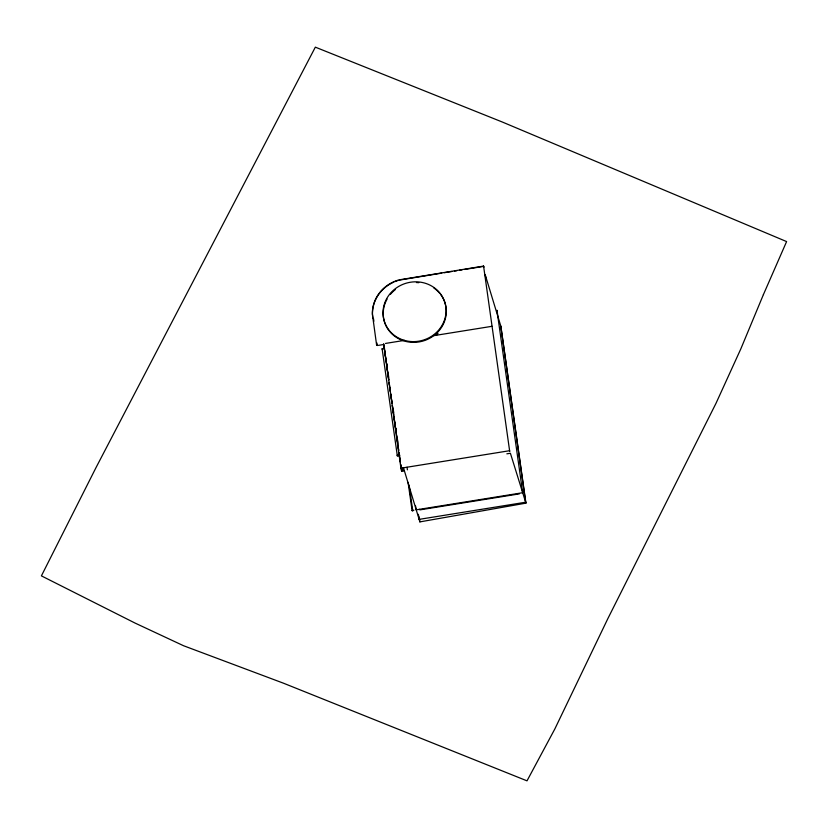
<?xml version="1.0" encoding="UTF-8"?>
<svg xmlns="http://www.w3.org/2000/svg" width="828" height="828" viewBox="0 0 828 828"><rect width="100%" height="100%" fill="white"/><g stroke="black" fill="none" stroke-linecap="round" stroke-linejoin="round"><path stroke-width="1.24" d="M399.262 280.143L441.697 273.136M376.937 342.989L377.299 345.545L376.533 344.872L377.206 345.245M509.841 451.467L509.603 450.711L400.887 468.203L401.652 468.876L403.288 468.607L403.05 467.851M400.638 464.363L401.58 470.904L404.033 470.997M413.896 510.224L412.054 510.514L412.779 511.031L409.073 485.115M403.474 467.81L419.889 521.888L525.935 503.145L500.826 326.139L485.249 274.917L485.736 277.69M483.873 267.34L483.573 266.088L399.168 279.854A35.552 33.327 -17.3 0 0 372.372 313.967L376.626 345.172M444.243 272.722L451.871 271.501M454.417 271.087L456.952 270.684M459.499 270.27L462.045 269.866M464.591 269.452L483.666 266.388M385.506 343.434L404.53 340.37M433.706 335.671L492.06 326.294M378.365 345.369L383.426 344.551M399.81 455.514L397.347 455.907L382.122 348.795L384.585 348.402M399.593 454.82L397.14 455.214L397.347 455.907M401.539 470.77L403.847 470.397M506.85 453.827L510.4 453.258L525.935 503.145M519.332 493.892L419.868 509.882L419.682 509.292M383.757 344.055L400.98 468.503M484.763 274.554L485.001 275.3M382.122 348.795L382.339 349.499M497.059 310.8L496.955 310.262L498.032 317.155M419.185 517.003L419.889 521.888M500.805 326.077L525.656 502.234L419.103 519.373L418.388 514.281M497.845 316.555L522.685 492.722L416.132 509.862L415.594 506.022M483.573 266.088L509.603 450.711M407.034 467.261L407.397 469.828M408.08 482.341L412.106 510.659M401.715 468.12L402.077 470.677M386.79 363.492L387.142 366.028M388.394 374.918L388.756 377.454M393.414 410.471L393.766 413.006M395.919 428.242L396.281 430.788M397.533 439.668L397.885 442.214M385.072 352.262L385.32 354.042M384.068 346.704L388.767 379.99M389.119 382.557L389.481 385.113M389.843 387.68L390.392 391.52M390.754 394.076L392.017 403.039M392.379 405.606L393.642 414.569M394.004 417.126L397.792 444.015M398.154 446.582L398.692 450.422M399.055 452.978L400.317 461.941M400.68 464.508L401.58 470.904M383.664 343.993L386.19 361.919M386.552 364.486L388.715 379.845M389.077 382.412L390.34 391.375M390.702 393.931L391.965 402.894M392.327 405.461L396.126 432.351M396.488 434.907L398.651 450.277M399.013 452.833L400.276 461.796M373.521 318.739L373.873 321.295M372.838 318.356L372.465 314.267A35.552 33.327 -17.3 0 1 393.642 282.162M440.434 294.178A31.723 29.736 -17.3 0 1 436.739 333.146A31.723 29.736 -17.3 0 1 395.649 336.913A31.723 29.736 -17.3 0 1 387.1 299.063M390.402 294.323A31.723 29.736 -17.3 0 1 395.474 289.479M416.432 282.555A31.723 29.736 -17.3 0 1 418.782 282.679M433.882 288.02A31.723 29.736 -17.3 0 1 439.73 293.319M437.991 333.446A26.838 25.161 -17.3 0 1 436.501 335.195M394.739 281.686A35.552 33.327 -17.3 0 1 398.113 280.475M763.406 294.602L740.853 348.816L716.003 403.319L607.866 618.588L554.843 728.95L527.012 780.845L283.486 683.203L183.588 645.747L135.036 623.06L41.4 575.874L96.007 467.613L315.333 47.155L502.306 122.016L786.6 241.579L763.406 294.602M402.563 339.791A31.723 29.736 -17.3 0 0 445.795 306.629A31.723 29.736 -17.3 0 0 395.246 288.744A31.723 29.736 -17.3 0 0 402.563 339.791"/></g></svg>
